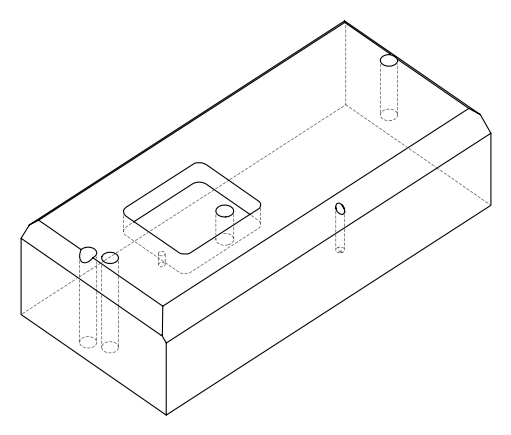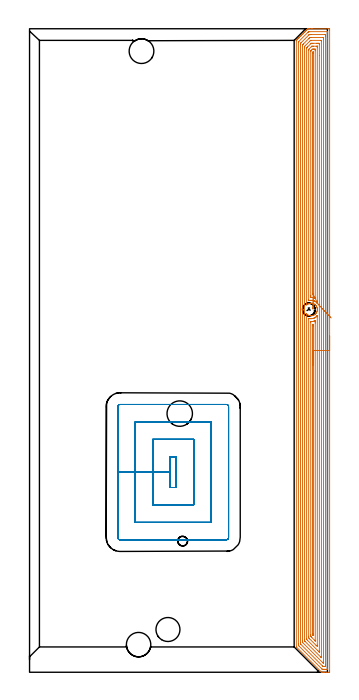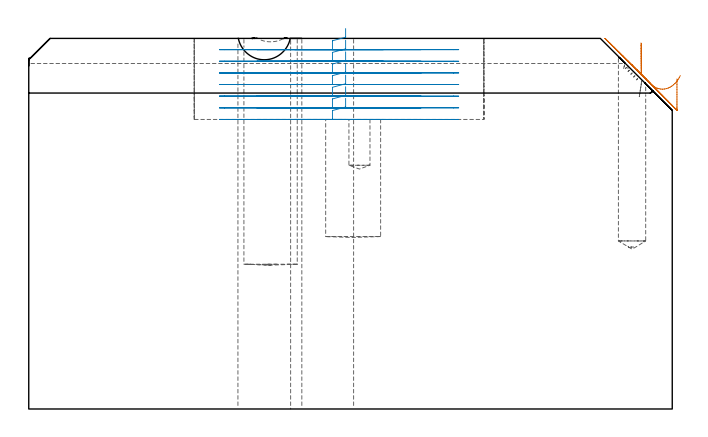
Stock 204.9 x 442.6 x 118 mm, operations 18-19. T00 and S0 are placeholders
(PLAN: 19 operations, 12 tool changes, 72.5 min)
(1 SPOT_DRILL | STEP1HOLE | NXT0321_9005460120000 | 0.03 min | 3 mm3)
(2 SPOT_DRILL_1 | STEP1HOLE_1 | NXT0321_9005460120000 | 0.03 min | 4 mm3)
(3 SPOT_DRILL_2 | STEP1POCKET | NXT0321_9005460120000 | 0.03 min | 534 mm3)
(4 SPOT_DRILL_3 | STEP1POCKET_1 | NXT0321_9005460120000 | 0.03 min | 2785 mm3)
(5 DRILL_BLIND_HOLE_INTO_CENTER | STEP1HOLE | NXT0301_038 | 0.05 min | 319 mm3)
(6 GUN_DRILL_THROUGH_HOLE | STEP1HOLE | UGT0307_002 | 0.56 min | 3029 mm3)
(7 SPADE_DRILL_TO_ENLARGE_THROUGH_HOLE | STEP1HOLE | UGT0306_007 | 0.5 min | 21823 mm3)
(8 DRILL_BLIND_HOLE_INTO_CENTER_1 | STEP1HOLE_1 | UGT0301_203 | 0.06 min | 663 mm3)
(9 GUN_DRILL_THROUGH_HOLE_1 | STEP1HOLE_1 | UGT0307_007 | 0.64 min | 8544 mm3)
(10 DRILL_TO_ENLARGE_THROUGH_HOLE | STEP1HOLE_1 | UGT0301_291 | 0.51 min | 16891 mm3)
(11 DRILL_BLIND_HOLE_INTO_CENTER_2 | STEP1POCKET | UGT0301_203 | 0.26 min | 3554 mm3)
(12 DRILL_BLIND_HOLE_INTO_CENTER_3 | STEP1POCKET_1 | NXT0301_038 | 0.08 min | 540 mm3)
(13 INDEXABLE_INSERT_DRILL_BLIND_HOLE_FROM_SOLID | STEP1POCKET_2 | NXT0302_006 | 0.17 min | 15171 mm3)
(14 INDEXABLE_INSERT_DRILL_BLIND_HOLE_FROM_SOLID_1 | STEP1POCKET_3 | NXT0302_005 | 0.3 min | 16306 mm3)
(15 AREA_MILL | FG_CHAMFER_SURFACE | UGT0205_001 | 4.64 min | 6238 mm3)
(16 AREA_MILL_1 | FG_CHAMFER_SURFACE_1 | UGT0205_001 | 10.37 min | 9956 mm3)
(17 AREA_MILL_2 | FG_CHAMFER_SURFACE_2 | UGT0205_001 | 10.66 min | 30342 mm3)
(18 AREA_MILL_3 | FG_CHAMFER_SURFACE_3 | UGT0205_001 | 31.47 min | 112541 mm3)
(19 MILL_RECTANGULAR_POCKET | POCKET_RECTANGULAR_STRAIGHT | UGT0201_008 | Follow Part, ap 4, ae 75% | 12.13 min | 248518 mm3)
(TOOL NXT0321_9005460120000 | NC Spot Drill, 142deg, 12mm, Carbide, Uncoated | D12 PA142 FL30 Z2)
(TOOL NXT0301_038 | Carbide Drill 6.7mm [860.1-0670-034A1-MM 2214] | D6.7 PA140 FL53 Z2)
(TOOL UGT0307_002 | Gun Drill 6 mm | D6 PA130 FL24 Z1)
(TOOL UGT0306_007 | Spade Drill 16.5mm | D16.5 PA132 FL10 Z2)
(TOOL UGT0301_203 | Twist Drill 8.7 mm | D8.7 PA118 FL80 Z2)
(TOOL UGT0307_007 | Gun Drill 10 mm | D10 PA130 FL24 Z1)
(TOOL UGT0301_291 | Twist Drill 16.8 mm | D16.8 PA118 FL125 Z2)
(TOOL NXT0302_006 | Index. Insert Drill 17.5mm [880-D1750L25-05] | D17.5 PA176 FL88 Z2)
(TOOL NXT0302_005 | Index. Insert Drill 17mm [880-D1700L20-05] | D17 PA176 FL85 Z2)
(TOOL UGT0205_001 | Chamfer Mill 20 x 3 x 45 deg. | D20 FL50 Z2)
(TOOL UGT0201_008 | End Mill 16 mm | D16 FL32 Z4)
(OP 18 AREA_MILL_3)
G17 G21 G94 G90
T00 M6
G54
G17 G0 G90 X206.4 Y231.3 S1061 M3
G43 Z128. H0
Z105.1
G94 G1 Y231.262 Z104.228 F250.
Y231.148 Z103.364
Y230.959 Z102.512
Y230.697 Z101.68
Y230.363 Z100.874
Y229.96 Z100.1
Y229.492 Z99.364
Y228.96 Z98.672
Y228.371 Z98.029
Y227.728 Z97.44
Y227.036 Z96.908
Y226.3 Z96.44
Y225.526 Z96.037
Y224.72 Z95.703
Y223.888 Z95.441
Y223.037 Z95.252
Y222.172 Z95.138
Y221.3 Z95.1
Y1.065
X206.399 Y0.619 Z95.101
X206.395 Y0.177 Z95.103
X206.391 Y0.01 Z95.105
X205.959 Y0. Z95.537
X204.197 Z97.297
X202.776 Z98.72
X202.436 Z99.059
X201.755 Z99.744
X201.355 Z100.144
X201.324 Z100.175
X201.012 Y0.002 Z100.481
X200.898 Y0.01 Z100.594
X200.779 Y0.12 Z100.718
X200.745 Y0.155 Z100.754
X200.74 Y0.16 Z100.76
X183.696 Y17.205 Z117.804
X183.504 Y17.406 Z117.989
X183.5 Y17.595 Z118.
Y434.386
Y434.598 Z117.992
Y434.601
X183.709 Y434.809 Z117.791
X183.733 Y434.833 Z117.767
X184.381 Y435.483 Z117.115
X184.531 Y435.631 Z116.969
X184.626 Y435.727 Z116.873
X184.822 Y435.923 Z116.676
X184.923 Y436.024 Z116.574
X185.262 Y436.363 Z116.235
X185.376 Y436.476 Z116.124
X185.52 Y436.62 Z115.98
X185.703 Y436.804 Z115.795
X185.816 Y436.918 Z115.681
X186.413 Y437.513 Z115.086
X186.583 Y437.685 Z114.914
X187.306 Y438.407 Z114.193
X187.464 Y438.566 Z114.033
X187.899 Y438.999 Z113.601
X188.2 Y439.3 Z113.299
X188.345 Y439.446 Z113.152
X188.754 Y439.854 Z112.746
X188.796 Y439.896 Z112.704
X189.093 Y440.194 Z112.405
X189.225 Y440.327 Z112.271
X189.599 Y440.699 Z111.901
X189.739 Y440.839 Z111.761
X189.986 Y441.087 Z111.512
X190.106 Y441.208 Z111.39
X190.443 Y441.544 Z111.056
X190.659 Y441.759 Z110.841
X190.88 Y441.981 Z110.618
X190.987 Y442.089 Z110.509
X191.427 Y442.527 Z110.072
X191.478 Y442.576 Z110.021
X191.51 Y442.599 Z109.987
X191.868 Y442.6 Z109.631
X191.938 Z109.561
X192.748 Z108.747
X193.969 Z107.528
X194.51 Z106.985
X205.349 Y442.599 Z96.148
X205.959 Y442.595 Z95.539
X206.392 Y442.59 Z95.106
X206.395 Y442.423 Z95.103
X206.399 Y441.981 Z95.101
X206.4 Y441.533 Z95.1
Y221.3
X204.986 Z96.514
X204.985 Y2.501 Z96.515
X204.984 Y2.406 Z96.516
X204.979 Y2.016 Z96.521
X204.593 Y2.005 Z96.907
X204.197 Y2.002 Z97.303
X203.717 Y2. Z97.783
X202.836 Z98.664
X201.956 Z99.544
X201.555 Y2.003 Z99.945
X201.422 Y2.007 Z100.078
X201.375 Y2.01 Z100.125
X201.331 Y2.031 Z100.169
X201.254 Y2.104 Z100.246
X200.944 Y2.406 Z100.556
X185.285 Y18.065 Z116.215
X185.075 Y18.278 Z116.425
X184.971 Y18.387 Z116.529
X184.922 Y18.44 Z116.578
X184.914 Y19.382 Z116.586
X184.915 Y433.046 Z116.585
X184.92 Y433.446 Z116.58
X184.921 Y433.542 Z116.579
X184.965 Y433.603 Z116.535
X185.058 Y433.701 Z116.442
X185.29 Y433.94 Z116.21
X191.544 Y440.194 Z109.956
X191.708 Y440.356 Z109.792
X191.868 Y440.511 Z109.632
X191.933 Y440.571 Z109.567
X191.989 Y440.59 Z109.511
X192.108 Y440.594 Z109.392
X192.349 Y440.599 Z109.151
X204.892 Z96.608
X204.923 Y440.598 Z96.577
X204.956 Y440.594 Z96.544
X204.978 Y440.591 Z96.522
X204.979 Y440.565 Z96.521
X204.985 Y440.289 Z96.515
X204.986 Y435.986 Z96.514
Y221.3
X203.572 Z97.928
X203.571 Y4.828 Z97.929
X203.568 Y4.193 Z97.932
X203.566 Y4.065 Z97.934
X203.564 Y4.01 Z97.936
X203.503 Y4.004 Z97.997
X203.317 Y4.002 Z98.183
X202.626 Y4. Z98.874
X202.436 Y4.001 Z99.064
X202.246 Y4.003 Z99.254
X201.865 Y4.01 Z99.635
X201.792 Y4.019 Z99.708
X201.766 Y4.041 Z99.734
X201.712 Y4.09 Z99.788
X201.606 Y4.193 Z99.894
X201.555 Y4.244 Z99.945
X186.583 Y19.217 Z114.917
X186.421 Y19.382 Z115.08
X186.366 Y19.445 Z115.134
X186.335 Y19.484 Z115.165
X186.334 Y19.512 Z115.166
X186.331 Y19.638 Z115.169
X186.329 Y20.275 Z115.171
X186.328 Y20.534 Z115.172
X186.329 Y432.153 Z115.171
X186.33 Y432.41 Z115.17
X186.333 Y432.497 Z115.167
X186.336 Y432.524 Z115.164
X186.346 Y432.539 Z115.154
X186.376 Y432.573 Z115.124
X186.583 Y432.784 Z114.917
X186.713 Y432.914 Z114.787
X192.036 Y438.236 Z109.464
X192.209 Y438.407 Z109.291
X192.391 Y438.58 Z109.109
X192.564 Y438.594 Z108.936
X192.748 Y438.597 Z108.752
X193.439 Y438.6 Z108.061
X193.629 Z107.871
X203.127 Z98.373
X203.317 Y438.597 Z98.183
X203.507 Y438.593 Z97.993
X203.557 Y438.59 Z97.943
X203.565 Y438.56 Z97.935
X203.568 Y438.493 Z97.932
X203.57 Y438.407 Z97.93
X203.571 Y438.149 Z97.929
X203.572 Y437.513 Z97.928
Y221.3
X202.157 Z99.343
Y6.263
X202.156 Y6.176 Z99.344
X202.154 Y6.123 Z99.346
X202.152 Y6.109 Z99.348
X202.07 Y6.188 Z99.43
X201.731 Y6.519 Z99.769
X201.555 Y6.694 Z99.945
X201.375 Y6.873 Z100.125
X187.975 Y20.275 Z113.525
X187.85 Y20.406 Z113.65
X187.752 Y20.508 Z113.748
X187.75 Y20.581 Z113.75
X187.745 Y20.884 Z113.755
X187.743 Y21.169 Z113.757
Y21.779
Y430.976
X187.745 Y431.259 Z113.755
X187.747 Y431.412 Z113.753
X187.75 Y431.483 Z113.75
X187.794 Y431.533 Z113.706
X187.933 Y431.677 Z113.567
X188.345 Y432.096 Z113.155
X188.373 Y432.124 Z113.127
X191.975 Y435.727 Z109.525
X192.365 Y436.115 Z109.135
X192.748 Y436.492 Z108.752
X192.814 Y436.553 Z108.686
X192.877 Y436.59 Z108.623
X192.983 Y436.593 Z108.517
X193.198 Y436.597 Z108.302
X193.629 Y436.6 Z107.871
X201.575 Z99.925
X201.987 Y436.597 Z99.513
X202.09 Y436.594 Z99.41
X202.14 Y436.59 Z99.36
X202.151 Y436.583 Z99.349
X202.152 Y436.566 Z99.348
X202.155 Y436.466 Z99.345
X202.157 Y436.01 Z99.343
Y435.727
Y221.3
X200.743 Z100.757
Y10.378
X200.741 Y10.308 Z100.759
X200.737 Y10.17 Z100.763
X200.728 Y9.982 Z100.772
X200.675 Y10.032 Z100.825
X200.252 Y10.447 Z101.248
X189.53 Y21.169 Z111.97
X189.225 Y21.476 Z112.275
X189.192 Y21.514 Z112.308
X189.177 Y21.533 Z112.323
X189.164 Y21.577 Z112.336
X189.157 Y22.062 Z112.343
Y429.542
X189.159 Y430.366 Z112.341
X189.161 Y430.431 Z112.339
X189.164 Y430.453 Z112.336
X189.175 Y430.469 Z112.325
X189.225 Y430.524 Z112.275
X189.589 Y430.89 Z111.911
X189.957 Y431.259 Z111.543
X192.748 Y434.049 Z108.752
X193.143 Y434.433 Z108.357
X193.306 Y434.59 Z108.194
X193.629 Y434.596 Z107.871
X193.86 Y434.599 Z107.64
X200.024 Y434.6 Z101.476
X200.675 Y434.596 Z100.825
X200.717 Y434.594 Z100.783
X200.735 Y434.591 Z100.765
X200.738 Y434.426 Z100.762
X200.742 Y434.148 Z100.758
X200.743 Y434.009 Z100.757
Y433.94
Y221.3
X199.329 Z102.171
Y14.493
X199.326 Y14.021 Z102.174
X199.324 Y13.862 Z102.176
X199.323 Y13.842 Z102.177
X199.271 Y13.889 Z102.229
X199.129 Y14.021 Z102.371
X198.913 Y14.235 Z102.587
X198.233 Y14.914 Z103.267
X190.987 Y22.162 Z110.513
X190.597 Y22.563 Z110.903
X190.578 Y22.588 Z110.922
X190.575 Y22.628 Z110.925
X190.573 Y22.702 Z110.927
X190.571 Y22.815 Z110.929
Y22.955
X190.572 Y246.307 Z110.928
Y246.316
X190.577 Y246.368 Z110.923
X190.64 Y246.316 Z110.86
X190.651 Y246.306 Z110.849
X190.769 Y246.202 Z110.731
X190.981 Y246.034 Z110.519
X191.201 Y245.882 Z110.299
X191.662 Y245.618 Z109.838
X192.118 Y245.413 Z109.382
X192.336 Y245.342 Z109.164
X192.556 Y245.278 Z108.944
X193.001 Y245.204 Z108.499
X193.45 Y245.163 Z108.05
X193.898 Y245.173 Z107.602
X194.344 Y245.225 Z107.156
X194.715 Y245.306 Z106.785
X195.082 Y245.413 Z106.418
X195.238 Y245.477 Z106.262
X195.695 Y245.699 Z105.805
X196.131 Y245.974 Z105.369
X196.545 Y246.306 Z104.955
X196.793 Y246.557 Z104.707
X197.025 Y246.828 Z104.475
X197.28 Y247.199 Z104.22
X197.518 Y247.638 Z103.982
X197.705 Y248.092 Z103.795
X197.829 Y248.535 Z103.671
X197.917 Y248.985 Z103.583
X197.937 Y249.218 Z103.563
X197.947 Y249.438 Z103.553
X197.943 Y249.658 Z103.557
X197.93 Y249.878 Z103.57
X197.919 Y250.001 Z103.581
X197.848 Y250.389 Z103.652
X197.749 Y250.771 Z103.751
X197.582 Y251.225 Z103.918
X197.366 Y251.664 Z104.134
X197.203 Y251.926 Z104.297
X197.025 Y252.176 Z104.475
X196.861 Y252.371 Z104.639
X196.689 Y252.557 Z104.811
X196.418 Y252.804 Z105.082
X196.131 Y253.027 Z105.369
X195.788 Y253.249 Z105.712
X195.435 Y253.45 Z106.065
X195.238 Y253.525 Z106.262
X194.795 Y253.67 Z106.705
X194.344 Y253.775 Z107.156
X193.898 Y253.827 Z107.602
X193.45 Y253.837 Z108.05
X193.001 Y253.796 Z108.499
X192.556 Y253.712 Z108.944
X192.165 Y253.595 Z109.335
X191.78 Y253.45 Z109.72
X191.662 Y253.389 Z109.838
X191.203 Y253.116 Z110.297
X190.769 Y252.792 Z110.731
X190.578 Y252.628 Z110.922
X190.576 Y252.727 Z110.924
X190.572 Y252.991 Z110.928
X190.571 Y253.195 Z110.929
Y253.464
X190.572 Y429. Z110.928
X190.573 Y429.237 Z110.927
X190.576 Y429.354 Z110.924
X190.578 Y429.409 Z110.922
X190.63 Y429.472 Z110.87
X190.806 Y429.656 Z110.694
X190.987 Y429.839 Z110.513
X191.248 Y430.101 Z110.252
X193.467 Y432.317 Z108.033
X193.629 Y432.475 Z107.871
X193.743 Y432.583 Z107.757
X193.849 Y432.59 Z107.651
X194.071 Y432.597 Z107.429
X194.51 Y432.599 Z106.99
X194.95 Y432.6 Z106.55
X197.592 Z103.908
X198.033 Y432.599 Z103.467
X198.475 Y432.598 Z103.025
X198.913 Y432.59 Z102.587
X199.322 Y432.565 Z102.178
X199.325 Y432.153 Z102.175
X199.328 Y431.732 Z102.172
X199.329 Y424.29 Z102.171
Y221.3
X197.915 Z103.585
X197.914 Y18.608 Z103.586
Y18.488
X197.908 Y17.721 Z103.592
X197.152 Y18.447 Z104.348
X197.109 Y18.488 Z104.391
X192.642 Y22.955 Z108.858
X192.533 Y23.067 Z108.967
X192.306 Y23.303 Z109.194
X191.992 Y23.638 Z109.508
X191.989 Y23.726 Z109.511
X191.987 Y23.849 Z109.513
X191.985 Y24.623 Z109.515
Y24.742
X191.986 Y243.13 Z109.514
X191.988 Y243.323 Z109.512
X191.99 Y243.37 Z109.51
X191.991 Y243.385 Z109.509
X192.014 Y243.384 Z109.486
X192.141 Y243.359 Z109.359
X192.748 Y243.242 Z108.752
X193.189 Y243.189 Z108.311
X193.422 Y243.173 Z108.078
X193.629 Y243.176 Z107.871
X194.064 Y243.195 Z107.436
X194.51 Y243.249 Z106.99
X194.825 Y243.316 Z106.675
X195.39 Y243.471 Z106.11
X195.509 Y243.515 Z105.991
X195.797 Y243.636 Z105.703
X196.112 Y243.797 Z105.388
X196.271 Y243.884 Z105.229
X196.664 Y244.131 Z104.836
X197.152 Y244.494 Z104.348
X197.171 Y244.51 Z104.329
X197.195 Y244.53 Z104.305
X197.447 Y244.771 Z104.053
X197.622 Y244.946 Z103.878
X197.703 Y245.031 Z103.797
X197.793 Y245.131 Z103.707
X197.877 Y245.223 Z103.623
X197.905 Y245.251 Z103.595
X197.908 Y245.252 Z103.592
X197.91 Y245.232 Z103.59
X197.912 Y245.141 Z103.588
X197.915 Y244.649 Z103.585
Y244.53
Y221.3
X196.5 Z105.
Y21.83
X196.499 Y21.597 Z105.001
X196.497 Y21.567 Z105.003
X196.495 Y21.564 Z105.005
X196.49 Y21.565 Z105.01
X196.44 Y21.61 Z105.06
X196.365 Y21.682 Z105.135
X196.271 Y21.776 Z105.229
X194.198 Y23.849 Z107.302
X193.629 Y24.425 Z107.871
X193.472 Y24.587 Z108.028
X193.406 Y24.669 Z108.094
X193.405 Y24.742 Z108.095
X193.402 Y24.973 Z108.098
X193.4 Y25.636 Z108.1
Y25.869
Y240.956
X193.402 Y241.072 Z108.098
X193.404 Y241.129 Z108.096
X193.406 Y241.15 Z108.094
X193.431 Y241.157 Z108.069
X193.629 Y241.171 Z107.871
X194.258 Y241.211 Z107.242
X194.51 Y241.241 Z106.99
X195.017 Y241.334 Z106.483
X195.39 Y241.434 Z106.11
X195.712 Y241.523 Z105.788
X196.271 Y241.755 Z105.229
X196.336 Y241.783 Z105.164
X196.477 Y241.849 Z105.023
X196.487 Y241.85 Z105.013
X196.493 Y241.849 Z105.007
X196.497 Y241.716 Z105.003
X196.499 Y241.618 Z105.001
X196.5 Y240.956 Z105.
Y240.295
Y221.3
X195.086 Z106.414
Y25.515
X195.085 Y25.454 Z106.415
X195.083 Y25.426 Z106.417
X195.082 Y25.425 Z106.418
X195.074 Y25.429 Z106.426
X194.866 Y25.636 Z106.634
X194.83 Y25.678 Z106.67
X194.821 Y25.715 Z106.679
X194.818 Y25.79 Z106.682
X194.815 Y25.943 Z106.685
X194.814 Y26.221 Z106.686
Y26.529
Y238.86
X194.817 Y239.169 Z106.683
X194.82 Y239.237 Z106.68
X194.823 Y239.262 Z106.678
X194.846 Y239.269 Z106.655
X194.893 Y239.28 Z106.607
X194.95 Y239.287 Z106.55
X195.079 Y239.297 Z106.421
X195.082 Y239.169 Z106.418
X195.085 Y238.86 Z106.415
X195.086 Y238.584 Z106.414
Y238.275
Y221.3
Y220.428 Z106.452
Y219.564 Z106.566
Y218.712 Z106.754
Y217.88 Z107.017
Y217.074 Z107.351
Y216.3 Z107.753
Y215.564 Z108.222
Y214.872 Z108.753
Y214.229 Z109.343
Y213.64 Z109.986
Y213.108 Z110.678
Y212.64 Z111.414
Y212.237 Z112.188
Y211.903 Z112.994
Y211.641 Z113.826
Y211.452 Z114.677
Y211.338 Z115.542
Y211.3 Z116.414
G0 X207.471 Y243.681 Z106.171
G1 X207.109 Y244.062 Z105.474
X206.706 Y244.486 Z104.827
X206.267 Y244.949 Z104.232
X205.793 Y245.448 Z103.696
X205.289 Y245.979 Z103.221
X204.758 Y246.538 Z102.812
X204.205 Y247.12 Z102.472
X203.634 Y247.722 Z102.203
X203.049 Y248.339 Z102.008
X202.454 Y248.965 Z101.887
X201.854 Y249.597 Z101.842
X201.253 Y250.229 Z101.873
X200.657 Y250.857 Z101.98
X200.07 Y251.476 Z102.162
X199.496 Y252.081 Z102.418
X198.939 Y252.667 Z102.746
X198.404 Y253.231 Z103.142
X197.895 Y253.767 Z103.605
X197.599 Y254.079 Z103.901
X197.314 Y254.357 Z104.186
X197.152 Y254.502 Z104.348
X196.589 Y254.929 Z104.911
X196.271 Y255.122 Z105.229
X196.052 Y255.251 Z105.448
X195.788 Y255.377 Z105.712
X195.594 Y255.45 Z105.906
X195.39 Y255.519 Z106.11
X195.008 Y255.638 Z106.492
X194.51 Y255.751 Z106.99
X193.953 Y255.816 Z107.547
X193.629 Y255.824 Z107.871
X193.343 Y255.822 Z108.157
X193.088 Y255.8 Z108.412
X192.748 Y255.756 Z108.752
X192.329 Y255.676 Z109.171
X192.032 Y255.606 Z109.468
X192.001 Y255.6 Z109.499
X191.992 Y255.605 Z109.508
X191.99 Y255.632 Z109.51
X191.987 Y255.762 Z109.513
X191.986 Y256.025 Z109.514
X191.985 Y256.144 Z109.515
X191.986 Y427.686 Z109.514
X191.987 Y428.073 Z109.513
X191.99 Y428.266 Z109.51
X191.992 Y428.36 Z109.508
X192.003 Y428.394 Z109.497
X192.025 Y428.419 Z109.475
X192.178 Y428.579 Z109.322
X193.795 Y430.198 Z107.705
X193.965 Y430.366 Z107.535
X194.151 Y430.541 Z107.349
X194.204 Y430.59 Z107.296
X194.283 Y430.596 Z107.217
X194.51 Y430.598 Z106.99
X195.16 Y430.6 Z106.34
X197.152 Z104.348
X197.803 Y430.599 Z103.697
X197.872 Y430.595 Z103.628
X197.894 Y430.591 Z103.606
X197.908 Y430.586 Z103.592
X197.91 Y430.557 Z103.59
X197.913 Y430.487 Z103.587
X197.914 Y430.366 Z103.586
X197.915 Y429.592 Z103.585
Y255.251
X197.913 Y254.479 Z103.587
X197.911 Y254.357 Z103.589
X197.895 Y253.767 Z103.605
X196.492 Y257.164 Z105.008
X196.485 Y257.166 Z105.015
X196.458 Y257.175 Z105.042
X196.271 Y257.257 Z105.229
X195.912 Y257.402 Z105.588
X195.39 Y257.565 Z106.11
X194.705 Y257.733 Z106.795
X194.51 Y257.759 Z106.99
X194.128 Y257.802 Z107.372
X193.73 Y257.829 Z107.77
X193.467 Y257.838 Z108.033
X193.417 Y257.842 Z108.083
X193.406 Y257.858 Z108.094
X193.404 Y257.931 Z108.096
X193.401 Y258.162 Z108.099
X193.4 Y258.825 Z108.1
Y259.057
Y427.024
X193.403 Y427.257 Z108.097
X193.406 Y427.323 Z108.094
X193.41 Y427.351 Z108.09
X193.419 Y427.364 Z108.081
X193.474 Y427.424 Z108.026
X193.629 Y427.582 Z107.871
X193.68 Y427.634 Z107.82
X194.124 Y428.077 Z107.376
X194.51 Y428.461 Z106.99
X194.57 Y428.518 Z106.93
X194.638 Y428.579 Z106.862
X195.37 Y428.6 Z106.13
X195.39 Z106.11
X196.251 Y428.599 Z105.249
X196.271 Y428.598 Z105.229
X196.493 Y428.579 Z105.007
X196.496 Y428.351 Z105.004
X196.5 Y427.686 Z105.
Y427.453
Y257.466
X196.498 Y257.311 Z105.002
X196.494 Y257.188 Z105.006
X196.492 Y257.164 Z105.008
X195.079 Y259.718 Z106.421
X195.014 Y259.706 Z106.486
X194.924 Y259.718 Z106.576
X194.82 Y259.749 Z106.68
X194.818 Y259.763 Z106.682
X194.816 Y259.804 Z106.684
X194.814 Y259.89 Z106.686
Y260.062
Y425.59
X194.816 Y425.899 Z106.684
X194.819 Y426.154 Z106.681
X194.822 Y426.314 Z106.678
X194.899 Y426.397 Z106.601
X194.977 Y426.479 Z106.523
X195.023 Y426.526 Z106.477
X195.057 Y426.558 Z106.443
X195.079 Y426.574 Z106.421
X195.08 Z106.42
X195.082 Y426.562 Z106.418
X195.085 Y426.42 Z106.415
X195.086 Y426.207 Z106.414
Y425.899
Y260.612
X195.085 Y260.303 Z106.415
X195.084 Y260.029 Z106.416
X195.079 Y259.718 Z106.421
X195.067 Y258.847 Z106.471
X195.055 Y257.984 Z106.597
X195.044 Y257.135 Z106.797
X195.032 Y256.307 Z107.071
X195.021 Y255.506 Z107.416
X195.011 Y254.738 Z107.829
X195. Y254.008 Z108.308
X194.991 Y253.324 Z108.849
X194.982 Y252.689 Z109.447
X194.974 Y252.108 Z110.098
X194.967 Y251.587 Z110.798
X194.961 Y251.128 Z111.54
X194.955 Y250.736 Z112.319
X194.951 Y250.414 Z113.13
X194.947 Y250.163 Z113.965
X194.945 Y249.986 Z114.819
X194.944 Y249.884 Z115.686
X194.943 Y249.858 Z116.558
G0 Z128.
M5
M2
(OP 19 MILL_RECTANGULAR_POCKET)
G17 G21 G94 G90
T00 M6
G54
G17 G0 G90 X100.9 Y137.931 S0 M3
G43 Z128.127 H0
Z121.127
G94 G1 Y148.2 Z118.375 F250.
X96.7 Z117.25
Y137.65 Z114.423
Y127.1 F500.
X100.9
Y148.2
X96.7
Y137.65
X84.7
Y115.1
X112.9
Y160.2
X84.7
Y137.65
X72.7
Y103.1
X124.9
Y172.2
X72.7
Y137.65
X60.7
Y92.7
G3 X62.3 Y91.1 R1.6
G1 X135.3
G3 X136.9 Y92.7 R1.6
G1 Y182.6
G3 X135.3 Y184.2 R1.6
G1 X62.3
G3 X60.7 Y182.6 R1.6
G1 Y137.65
Y136.65
G0 X100.9 Y137.931 Z117.423
G1 Y148.2 Z114.671 F250.
X96.7 Z113.546
Y137.65 Z110.719
Y127.1 F500.
X100.9
Y148.2
X96.7
Y137.65
X84.7
Y115.1
X112.9
Y160.2
X84.7
Y137.65
X72.7
Y103.1
X124.9
Y172.2
X72.7
Y137.65
X60.7
Y92.7
G3 X62.3 Y91.1 R1.6
G1 X135.3
G3 X136.9 Y92.7 R1.6
G1 Y182.6
G3 X135.3 Y184.2 R1.6
G1 X62.3
G3 X60.7 Y182.6 R1.6
G1 Y137.65
Y136.65
G0 X100.9 Y137.931 Z113.719
G1 Y148.2 Z110.968 F250.
X96.7 Z109.842
Y137.65 Z107.015
Y127.1 F500.
X100.9
Y148.2
X96.7
Y137.65
X84.7
Y115.1
X112.9
Y160.2
X84.7
Y137.65
X72.7
Y103.1
X124.9
Y172.2
X72.7
Y137.65
X60.7
Y92.7
G3 X62.3 Y91.1 R1.6
G1 X135.3
G3 X136.9 Y92.7 R1.6
G1 Y182.6
G3 X135.3 Y184.2 R1.6
G1 X62.3
G3 X60.7 Y182.6 R1.6
G1 Y137.65
Y136.65
G0 X100.9 Y137.931 Z110.015
G1 Y148.2 Z107.264 F250.
X96.7 Z106.138
Y137.65 Z103.312
Y127.1 F500.
X100.9
Y148.2
X96.7
Y137.65
X84.7
Y115.1
X112.9
Y160.2
X84.7
Y137.65
X72.7
Y103.1
X124.9
Y172.2
X72.7
Y137.65
X60.7
Y92.7
G3 X62.3 Y91.1 R1.6
G1 X135.3
G3 X136.9 Y92.7 R1.6
G1 Y182.6
G3 X135.3 Y184.2 R1.6
G1 X62.3
G3 X60.7 Y182.6 R1.6
G1 Y137.65
Y136.65
G0 X100.9 Y137.931 Z106.312
G1 Y148.2 Z103.56 F250.
X96.7 Z102.435
Y137.65 Z99.608
Y127.1 F500.
X100.9
Y148.2
X96.7
Y137.65
X84.7
Y115.1
X112.9
Y160.2
X84.7
Y137.65
X72.7
Y103.1
X124.9
Y172.2
X72.7
Y137.65
X60.7
Y92.7
G3 X62.3 Y91.1 R1.6
G1 X135.3
G3 X136.9 Y92.7 R1.6
G1 Y182.6
G3 X135.3 Y184.2 R1.6
G1 X62.3
G3 X60.7 Y182.6 R1.6
G1 Y137.65
Y136.65
G0 X100.9 Y137.931 Z102.608
G1 Y148.2 Z99.856 F250.
X96.7 Z98.731
Y137.65 Z95.904
Y127.1 F500.
X100.9
Y148.2
X96.7
Y137.65
X84.7
Y115.1
X112.9
Y160.2
X84.7
Y137.65
X72.7
Y103.1
X124.9
Y172.2
X72.7
Y137.65
X60.7
Y92.7
G3 X62.3 Y91.1 R1.6
G1 X135.3
G3 X136.9 Y92.7 R1.6
G1 Y182.6
G3 X135.3 Y184.2 R1.6
G1 X62.3
G3 X60.7 Y182.6 R1.6
G1 Y137.65
Y136.65
G0 X100.9 Y137.931 Z98.904
G1 Y148.2 Z96.152 F250.
X96.7 Z95.027
Y137.65 Z92.2
Y127.1 F500.
X100.9
Y148.2
X96.7
Y137.65
X84.7
Y115.1
X112.9
Y160.2
X84.7
Y137.65
X72.7
Y103.1
X124.9
Y172.2
X72.7
Y137.65
X60.7
Y92.7
G3 X62.3 Y91.1 R1.6
G1 X135.3
G3 X136.9 Y92.7 R1.6
G1 Y182.6
G3 X135.3 Y184.2 R1.6
G1 X62.3
G3 X60.7 Y182.6 R1.6
G1 Y137.65
Y136.65
G0 Z128.127
M5
M2
